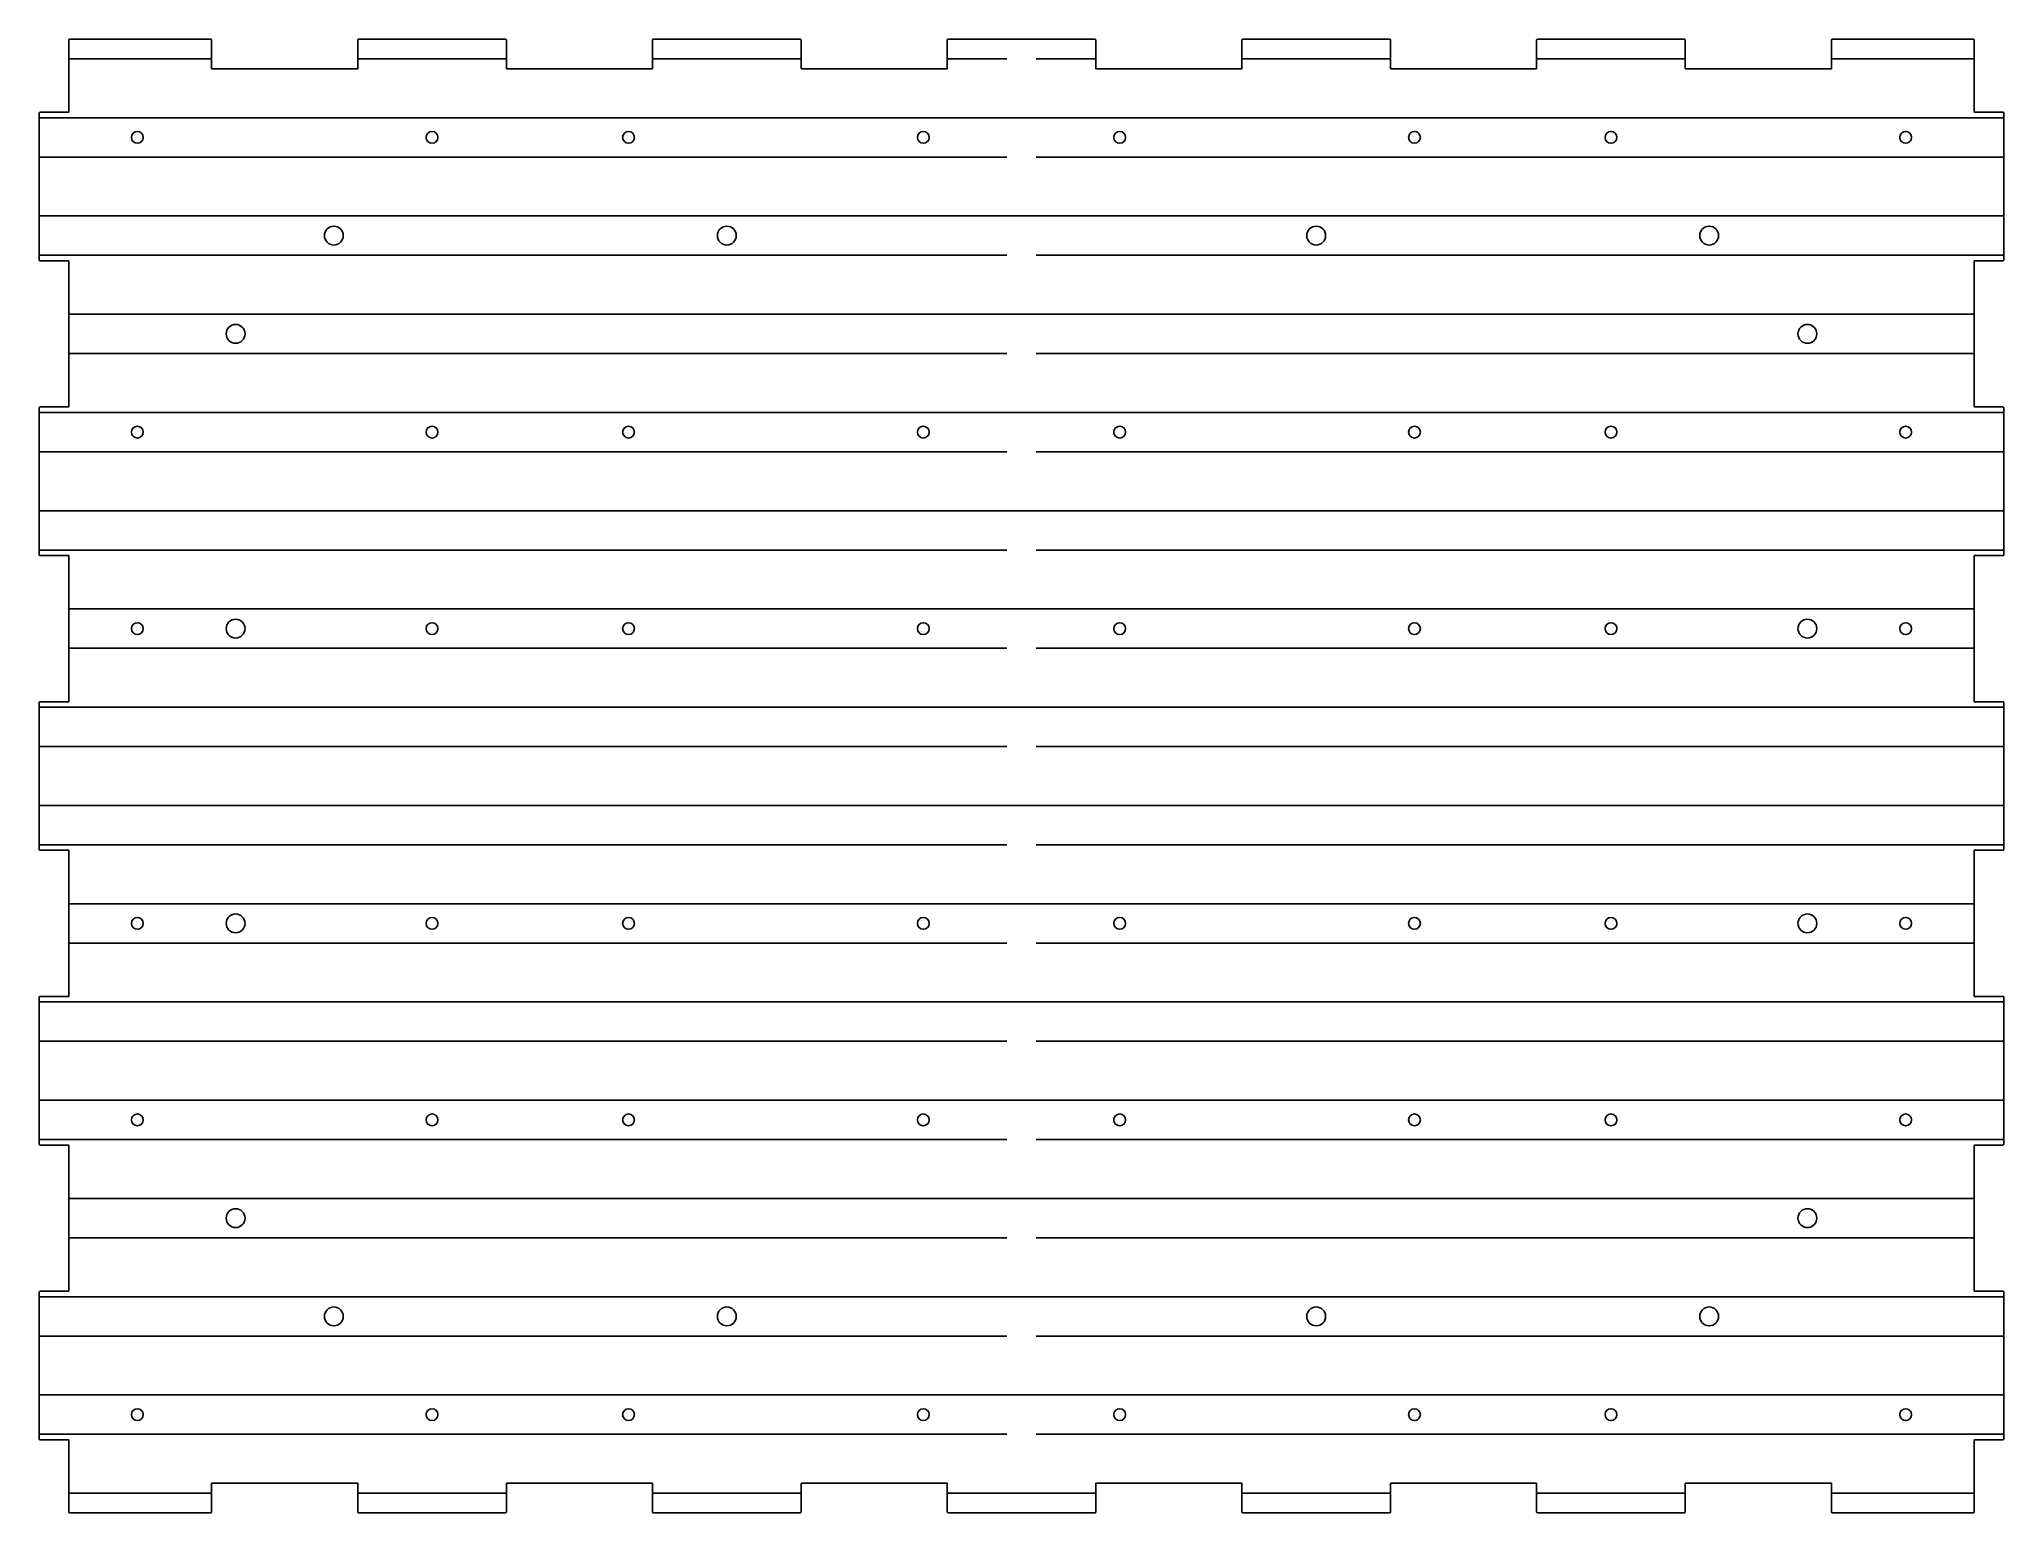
# Model space of a CAD drawing. Header units: millimetres. Extents: x -167 to 167, y -125 to 125.
import ezdxf

# ---------------------------------------------------------------- set-up
doc = ezdxf.new("R2010")
doc.units = ezdxf.units.MM

msp = doc.modelspace()

# ---------------------------------------------------------------- linework, layer by layer
at = {"color": 7, "linetype": 'Continuous', "lineweight": 25}
for p, q in [((-161.63, 124.91), (-161.64, 124.89)), ((-161.64, 124.89), (-161.64, 121.67)), ((-161.62, 124.92), (-161.63, 124.91)), ((-161.61, 124.94), (-161.62, 124.92)), ((-161.6, 124.95), (-161.61, 124.94)), ((-161.56, 124.97), (-161.6, 124.95)), ((-137.48, 124.97), (-161.56, 124.97)), ((-137.46, 124.96), (-137.48, 124.97)), ((-137.45, 124.95), (-137.46, 124.96)), ((-137.43, 124.94), (-137.45, 124.95)), ((-137.42, 124.93), (-137.43, 124.94)), ((-137.4, 124.89), (-137.42, 124.93)), ((-137.4, 121.67), (-137.4, 124.89)), ((-112.59, 124.91), (-112.6, 124.89)), ((-112.6, 124.89), (-112.6, 121.67)), ((-112.58, 124.92), (-112.59, 124.91)), ((-112.57, 124.94), (-112.58, 124.92)), ((-112.56, 124.95), (-112.57, 124.94)), ((-112.52, 124.97), (-112.56, 124.95)), ((-87.48, 124.97), (-112.52, 124.97)), ((-87.46, 124.96), (-87.48, 124.97)), ((-87.45, 124.95), (-87.46, 124.96)), ((-87.43, 124.94), (-87.45, 124.95)), ((-87.42, 124.93), (-87.43, 124.94)), ((-87.4, 124.89), (-87.42, 124.93)), ((-87.4, 121.67), (-87.4, 124.89)), ((-62.59, 124.91), (-62.6, 124.89)), ((-62.6, 124.89), (-62.6, 121.67)), ((-62.58, 124.92), (-62.59, 124.91)), ((-62.57, 124.94), (-62.58, 124.92)), ((-62.56, 124.95), (-62.57, 124.94)), ((-62.52, 124.97), (-62.56, 124.95)), ((-37.48, 124.97), (-62.52, 124.97)), ((-37.46, 124.96), (-37.48, 124.97)), ((-37.45, 124.95), (-37.46, 124.96)), ((-37.43, 124.94), (-37.45, 124.95)), ((-37.42, 124.93), (-37.43, 124.94)), ((-37.4, 124.89), (-37.42, 124.93)), ((-37.4, 121.67), (-37.4, 124.89)), ((-12.59, 124.91), (-12.6, 124.89)), ((-12.6, 124.89), (-12.6, 121.67)), ((-12.58, 124.92), (-12.59, 124.91)), ((-12.57, 124.94), (-12.58, 124.92)), ((-12.56, 124.95), (-12.57, 124.94)), ((-12.52, 124.97), (-12.56, 124.95)), ((12.52, 124.97), (-12.52, 124.97)), ((12.54, 124.96), (12.52, 124.97)), ((12.55, 124.95), (12.54, 124.96)), ((12.57, 124.94), (12.55, 124.95)), ((12.58, 124.93), (12.57, 124.94)), ((12.6, 124.89), (12.58, 124.93)), ((12.6, 121.67), (12.6, 124.89)), ((37.41, 124.91), (37.4, 124.89)), ((37.4, 124.89), (37.4, 121.67)), ((37.42, 124.92), (37.41, 124.91)), ((37.43, 124.94), (37.42, 124.92)), ((37.44, 124.95), (37.43, 124.94)), ((37.48, 124.97), (37.44, 124.95)), ((62.52, 124.97), (37.48, 124.97)), ((62.54, 124.96), (62.52, 124.97)), ((62.55, 124.95), (62.54, 124.96)), ((62.57, 124.94), (62.55, 124.95)), ((62.58, 124.93), (62.57, 124.94)), ((62.6, 124.89), (62.58, 124.93)), ((62.6, 121.67), (62.6, 124.89)), ((87.41, 124.91), (87.4, 124.89)), ((87.4, 124.89), (87.4, 121.67)), ((87.42, 124.92), (87.41, 124.91)), ((87.43, 124.94), (87.42, 124.92)), ((87.44, 124.95), (87.43, 124.94)), ((87.48, 124.97), (87.44, 124.95)), ((112.52, 124.97), (87.48, 124.97)), ((112.54, 124.96), (112.52, 124.97)), ((112.55, 124.95), (112.54, 124.96)), ((112.57, 124.94), (112.55, 124.95)), ((112.58, 124.93), (112.57, 124.94)), ((112.6, 124.89), (112.58, 124.93)), ((112.6, 121.67), (112.6, 124.89)), ((137.41, 124.91), (137.4, 124.89)), ((137.4, 124.89), (137.4, 121.67)), ((137.42, 124.92), (137.41, 124.91)), ((137.43, 124.94), (137.42, 124.92)), ((137.44, 124.95), (137.43, 124.94)), ((137.48, 124.97), (137.44, 124.95)), ((161.56, 124.97), (137.48, 124.97)), ((161.58, 124.96), (161.56, 124.97)), ((161.59, 124.95), (161.58, 124.96)), ((161.61, 124.94), (161.59, 124.95)), ((161.62, 124.93), (161.61, 124.94)), ((161.64, 124.89), (161.62, 124.93)), ((161.64, 121.67), (161.64, 124.89)), ((-137.4, 121.67), (-161.64, 121.67)), ((-161.64, 121.67), (-161.64, 112.6)), ((-137.4, 121.67), (-161.64, 121.67)), ((-137.4, 119.97), (-137.4, 121.67)), ((-87.4, 121.67), (-112.6, 121.67)), ((-112.6, 121.67), (-112.6, 119.97)), ((-87.4, 121.67), (-112.6, 121.67)), ((-87.4, 119.97), (-87.4, 121.67)), ((-37.4, 121.67), (-62.6, 121.67)), ((-62.6, 121.67), (-62.6, 119.97)), ((-37.4, 121.67), (-62.6, 121.67)), ((-37.4, 119.97), (-37.4, 121.67)), ((-2.5, 121.67), (-12.6, 121.67)), ((-2.5, 121.67), (-12.6, 121.67)), ((-12.6, 121.67), (-12.6, 119.97)), ((-2.5, 121.67), (-2.5, 121.67)), ((2.5, 121.67), (12.6, 121.67)), ((2.5, 121.67), (2.5, 121.67)), ((2.5, 121.67), (12.6, 121.67)), ((12.6, 119.97), (12.6, 121.67)), ((62.6, 121.67), (37.4, 121.67)), ((37.4, 121.67), (37.4, 119.97)), ((62.6, 121.67), (37.4, 121.67)), ((62.6, 119.97), (62.6, 121.67)), ((112.6, 121.67), (87.4, 121.67)), ((87.4, 121.67), (87.4, 119.97)), ((112.6, 121.67), (87.4, 121.67)), ((112.6, 119.97), (112.6, 121.67)), ((161.64, 121.67), (137.4, 121.67)), ((137.4, 121.67), (137.4, 119.97)), ((161.64, 121.67), (137.4, 121.67)), ((161.64, 112.6), (161.64, 121.67)), ((-112.6, 119.97), (-137.4, 119.97)), ((-62.6, 119.97), (-87.4, 119.97)), ((-12.6, 119.97), (-37.4, 119.97)), ((37.4, 119.97), (12.6, 119.97)), ((87.4, 119.97), (62.6, 119.97)), ((137.4, 119.97), (112.6, 119.97)), ((-166.63, 112.54), (-166.64, 112.52)), ((-166.64, 112.52), (-166.64, 87.48)), ((-166.62, 112.55), (-166.63, 112.54)), ((-166.61, 112.57), (-166.62, 112.55)), ((-166.6, 112.58), (-166.61, 112.57)), ((-166.56, 112.6), (-166.6, 112.58)), ((-161.64, 112.6), (-166.56, 112.6)), ((-166.54, 111.67), (166.54, 111.67)), ((-166.54, 111.67), (-166.54, 111.67)), ((-166.54, 111.67), (166.54, 111.67)), ((166.56, 112.6), (161.64, 112.6)), ((166.54, 111.67), (166.54, 111.67)), ((166.58, 112.59), (166.56, 112.6)), ((166.59, 112.58), (166.58, 112.59)), ((166.61, 112.57), (166.59, 112.58)), ((166.62, 112.56), (166.61, 112.57)), ((166.64, 112.52), (166.62, 112.56)), ((166.64, 87.48), (166.64, 112.52)), ((-166.54, 105), (-2.5, 105)), ((-166.54, 105), (-166.54, 105)), ((-166.54, 105), (-2.5, 105)), ((-2.5, 105), (-2.5, 105)), ((2.5, 105), (166.54, 105)), ((2.5, 105), (2.5, 105)), ((2.5, 105), (166.54, 105)), ((166.54, 105), (166.54, 105)), ((-166.54, 95), (166.54, 95)), ((-166.54, 95), (-166.54, 95)), ((-166.54, 95), (166.54, 95)), ((166.54, 95), (166.54, 95)), ((-166.64, 87.48), (-166.62, 87.44)), ((-166.62, 87.44), (-166.61, 87.43)), ((-166.61, 87.43), (-166.59, 87.42)), ((-166.59, 87.42), (-166.58, 87.41)), ((-166.58, 87.41), (-166.56, 87.4)), ((-166.56, 87.4), (-161.64, 87.4)), ((-166.54, 88.33), (-2.5, 88.33)), ((-166.54, 88.33), (-166.54, 88.33)), ((-166.54, 88.33), (-2.5, 88.33)), ((-161.64, 87.4), (-161.64, 78.33)), ((-2.5, 88.33), (-2.5, 88.33)), ((2.5, 88.33), (166.54, 88.33)), ((2.5, 88.33), (2.5, 88.33)), ((2.5, 88.33), (166.54, 88.33)), ((161.64, 78.33), (161.64, 87.4)), ((161.64, 87.4), (166.56, 87.4)), ((166.54, 88.33), (166.54, 88.33)), ((166.56, 87.4), (166.6, 87.42)), ((166.6, 87.42), (166.61, 87.43)), ((166.61, 87.43), (166.62, 87.45)), ((166.62, 87.45), (166.63, 87.46)), ((166.63, 87.46), (166.64, 87.48)), ((161.64, 78.33), (-161.64, 78.33)), ((-161.64, 78.33), (-161.64, 71.67)), ((161.64, 78.33), (-161.64, 78.33)), ((161.64, 71.67), (161.64, 78.33)), ((-2.5, 71.67), (-161.64, 71.67)), ((-161.64, 71.67), (-161.64, 62.6)), ((-2.5, 71.67), (-161.64, 71.67)), ((-2.5, 71.67), (-2.5, 71.67)), ((2.5, 71.67), (161.64, 71.67)), ((2.5, 71.67), (2.5, 71.67)), ((2.5, 71.67), (161.64, 71.67)), ((161.64, 62.6), (161.64, 71.67)), ((-166.63, 62.54), (-166.64, 62.52)), ((-166.64, 62.52), (-166.64, 37.48)), ((-166.62, 62.55), (-166.63, 62.54)), ((-166.61, 62.57), (-166.62, 62.55)), ((-166.6, 62.58), (-166.61, 62.57)), ((-166.56, 62.6), (-166.6, 62.58)), ((-161.64, 62.6), (-166.56, 62.6)), ((-166.54, 61.67), (166.54, 61.67)), ((-166.54, 61.67), (-166.54, 61.67)), ((-166.54, 61.67), (166.54, 61.67)), ((166.56, 62.6), (161.64, 62.6)), ((166.54, 61.67), (166.54, 61.67)), ((166.58, 62.59), (166.56, 62.6)), ((166.59, 62.58), (166.58, 62.59)), ((166.61, 62.57), (166.59, 62.58)), ((166.62, 62.56), (166.61, 62.57)), ((166.64, 62.52), (166.62, 62.56)), ((166.64, 37.48), (166.64, 62.52)), ((-166.54, 55), (-2.5, 55)), ((-166.54, 55), (-166.54, 55)), ((-166.54, 55), (-2.5, 55)), ((-2.5, 55), (-2.5, 55)), ((2.5, 55), (166.54, 55)), ((2.5, 55), (2.5, 55)), ((2.5, 55), (166.54, 55)), ((166.54, 55), (166.54, 55)), ((-166.54, 45), (166.54, 45)), ((-166.54, 45), (-166.54, 45)), ((-166.54, 45), (166.54, 45)), ((166.54, 45), (166.54, 45)), ((-166.64, 37.48), (-166.62, 37.44)), ((-166.62, 37.44), (-166.61, 37.43)), ((-166.61, 37.43), (-166.59, 37.42)), ((-166.59, 37.42), (-166.58, 37.41)), ((-166.58, 37.41), (-166.56, 37.4)), ((-166.56, 37.4), (-161.64, 37.4)), ((-166.54, 38.33), (-2.5, 38.33)), ((-166.54, 38.33), (-166.54, 38.33)), ((-166.54, 38.33), (-2.5, 38.33)), ((-161.64, 37.4), (-161.64, 28.33)), ((-2.5, 38.33), (-2.5, 38.33)), ((2.5, 38.33), (166.54, 38.33)), ((2.5, 38.33), (2.5, 38.33)), ((2.5, 38.33), (166.54, 38.33)), ((161.64, 28.33), (161.64, 37.4)), ((161.64, 37.4), (166.56, 37.4)), ((166.54, 38.33), (166.54, 38.33)), ((166.56, 37.4), (166.6, 37.42)), ((166.6, 37.42), (166.61, 37.43)), ((166.61, 37.43), (166.62, 37.45)), ((166.62, 37.45), (166.63, 37.46)), ((166.63, 37.46), (166.64, 37.48)), ((161.64, 28.33), (-161.64, 28.33)), ((161.64, 28.33), (-161.64, 28.33)), ((-161.64, 28.33), (-161.64, 21.67)), ((161.64, 21.67), (161.64, 28.33)), ((-2.5, 21.67), (-161.64, 21.67)), ((-161.64, 21.67), (-161.64, 12.6)), ((-2.5, 21.67), (-161.64, 21.67)), ((-2.5, 21.67), (-2.5, 21.67)), ((2.5, 21.67), (161.64, 21.67)), ((2.5, 21.67), (2.5, 21.67)), ((2.5, 21.67), (161.64, 21.67)), ((161.64, 12.6), (161.64, 21.67)), ((-166.63, 12.54), (-166.64, 12.52)), ((-166.64, 12.52), (-166.64, -12.52)), ((-166.62, 12.55), (-166.63, 12.54)), ((-166.61, 12.57), (-166.62, 12.55)), ((-166.6, 12.58), (-166.61, 12.57)), ((-166.56, 12.6), (-166.6, 12.58)), ((-161.64, 12.6), (-166.56, 12.6)), ((-166.54, 11.67), (166.54, 11.67)), ((-166.54, 11.67), (-166.54, 11.67)), ((-166.54, 11.67), (166.54, 11.67)), ((166.56, 12.6), (161.64, 12.6)), ((166.54, 11.67), (166.54, 11.67)), ((166.58, 12.59), (166.56, 12.6)), ((166.59, 12.58), (166.58, 12.59)), ((166.61, 12.57), (166.59, 12.58)), ((166.62, 12.56), (166.61, 12.57)), ((166.64, 12.52), (166.62, 12.56)), ((166.64, -12.52), (166.64, 12.52)), ((-166.54, 5), (-2.5, 5)), ((-166.54, 5), (-166.54, 5)), ((-166.54, 5), (-2.5, 5)), ((-2.5, 5), (-2.5, 5)), ((2.5, 5), (166.54, 5)), ((2.5, 5), (2.5, 5)), ((2.5, 5), (166.54, 5)), ((166.54, 5), (166.54, 5)), ((-166.54, -5), (166.54, -5)), ((-166.54, -5), (-166.54, -5)), ((-166.54, -5), (166.54, -5)), ((166.54, -5), (166.54, -5)), ((-166.64, -12.52), (-166.62, -12.56)), ((-166.62, -12.56), (-166.61, -12.57)), ((-166.61, -12.57), (-166.59, -12.58)), ((-166.59, -12.58), (-166.58, -12.59)), ((-166.58, -12.59), (-166.56, -12.6)), ((-166.56, -12.6), (-161.64, -12.6)), ((-166.54, -11.67), (-2.5, -11.67)), ((-166.54, -11.67), (-166.54, -11.67)), ((-166.54, -11.67), (-2.5, -11.67)), ((-161.64, -12.6), (-161.64, -21.67)), ((-2.5, -11.67), (-2.5, -11.67)), ((2.5, -11.67), (166.54, -11.67)), ((2.5, -11.67), (2.5, -11.67)), ((2.5, -11.67), (166.54, -11.67)), ((161.64, -21.67), (161.64, -12.6)), ((161.64, -12.6), (166.56, -12.6)), ((166.54, -11.67), (166.54, -11.67)), ((166.56, -12.6), (166.6, -12.58)), ((166.6, -12.58), (166.61, -12.57)), ((166.61, -12.57), (166.62, -12.55)), ((166.62, -12.55), (166.63, -12.54)), ((166.63, -12.54), (166.64, -12.52)), ((161.64, -21.67), (-161.64, -21.67)), ((161.64, -21.67), (-161.64, -21.67)), ((-161.64, -21.67), (-161.64, -28.33)), ((161.64, -28.33), (161.64, -21.67)), ((-2.5, -28.33), (-161.64, -28.33)), ((-2.5, -28.33), (-161.64, -28.33)), ((-161.64, -28.33), (-161.64, -37.4)), ((-2.5, -28.33), (-2.5, -28.33)), ((2.5, -28.33), (161.64, -28.33)), ((2.5, -28.33), (2.5, -28.33)), ((2.5, -28.33), (161.64, -28.33)), ((161.64, -37.4), (161.64, -28.33)), ((-166.63, -37.46), (-166.64, -37.48)), ((-166.64, -37.48), (-166.64, -62.52)), ((-166.62, -37.45), (-166.63, -37.46)), ((-166.61, -37.43), (-166.62, -37.45)), ((-166.6, -37.42), (-166.61, -37.43)), ((-166.56, -37.4), (-166.6, -37.42)), ((-161.64, -37.4), (-166.56, -37.4)), ((-166.54, -38.33), (166.54, -38.33)), ((-166.54, -38.33), (-166.54, -38.33)), ((-166.54, -38.33), (166.54, -38.33)), ((166.56, -37.4), (161.64, -37.4)), ((166.54, -38.33), (166.54, -38.33)), ((166.58, -37.41), (166.56, -37.4)), ((166.59, -37.42), (166.58, -37.41)), ((166.61, -37.43), (166.59, -37.42)), ((166.62, -37.44), (166.61, -37.43)), ((166.64, -37.48), (166.62, -37.44)), ((166.64, -62.52), (166.64, -37.48)), ((-166.54, -45), (-2.5, -45)), ((-166.54, -45), (-166.54, -45)), ((-166.54, -45), (-2.5, -45)), ((-2.5, -45), (-2.5, -45)), ((2.5, -45), (166.54, -45)), ((2.5, -45), (2.5, -45)), ((2.5, -45), (166.54, -45)), ((166.54, -45), (166.54, -45)), ((-166.54, -55), (166.54, -55)), ((-166.54, -55), (-166.54, -55)), ((-166.54, -55), (166.54, -55)), ((166.54, -55), (166.54, -55)), ((-166.64, -62.52), (-166.62, -62.56)), ((-166.62, -62.56), (-166.61, -62.57)), ((-166.61, -62.57), (-166.59, -62.58)), ((-166.59, -62.58), (-166.58, -62.59)), ((-166.58, -62.59), (-166.56, -62.6)), ((-166.56, -62.6), (-161.64, -62.6)), ((-166.54, -61.67), (-2.5, -61.67)), ((-166.54, -61.67), (-166.54, -61.67)), ((-166.54, -61.67), (-2.5, -61.67)), ((-161.64, -62.6), (-161.64, -71.67)), ((-2.5, -61.67), (-2.5, -61.67)), ((2.5, -61.67), (166.54, -61.67)), ((2.5, -61.67), (2.5, -61.67)), ((2.5, -61.67), (166.54, -61.67)), ((161.64, -71.67), (161.64, -62.6)), ((161.64, -62.6), (166.56, -62.6)), ((166.54, -61.67), (166.54, -61.67)), ((166.56, -62.6), (166.6, -62.58)), ((166.6, -62.58), (166.61, -62.57)), ((166.61, -62.57), (166.62, -62.55)), ((166.62, -62.55), (166.63, -62.54)), ((166.63, -62.54), (166.64, -62.52)), ((161.64, -71.67), (-161.64, -71.67)), ((161.64, -71.67), (-161.64, -71.67)), ((-161.64, -71.67), (-161.64, -78.33)), ((161.64, -78.33), (161.64, -71.67)), ((-2.5, -78.33), (-161.64, -78.33)), ((-2.5, -78.33), (-161.64, -78.33)), ((-161.64, -78.33), (-161.64, -87.4)), ((-2.5, -78.33), (-2.5, -78.33)), ((2.5, -78.33), (161.64, -78.33)), ((2.5, -78.33), (2.5, -78.33)), ((2.5, -78.33), (161.64, -78.33)), ((161.64, -87.4), (161.64, -78.33)), ((-166.63, -87.46), (-166.64, -87.48)), ((-166.64, -87.48), (-166.64, -112.52)), ((-166.62, -87.45), (-166.63, -87.46)), ((-166.61, -87.43), (-166.62, -87.45)), ((-166.6, -87.42), (-166.61, -87.43)), ((-166.56, -87.4), (-166.6, -87.42)), ((-161.64, -87.4), (-166.56, -87.4)), ((-166.54, -88.33), (166.54, -88.33)), ((-166.54, -88.33), (-166.54, -88.33)), ((-166.54, -88.33), (166.54, -88.33)), ((166.56, -87.4), (161.64, -87.4)), ((166.54, -88.33), (166.54, -88.33)), ((166.58, -87.41), (166.56, -87.4)), ((166.59, -87.42), (166.58, -87.41)), ((166.61, -87.43), (166.59, -87.42)), ((166.62, -87.44), (166.61, -87.43)), ((166.64, -87.48), (166.62, -87.44)), ((166.64, -112.52), (166.64, -87.48)), ((-166.54, -95), (-2.5, -95)), ((-166.54, -95), (-166.54, -95)), ((-166.54, -95), (-2.5, -95)), ((-2.5, -95), (-2.5, -95)), ((2.5, -95), (166.54, -95)), ((2.5, -95), (2.5, -95)), ((2.5, -95), (166.54, -95)), ((166.54, -95), (166.54, -95)), ((-166.54, -105), (166.54, -105)), ((-166.54, -105), (-166.54, -105)), ((-166.54, -105), (166.54, -105)), ((166.54, -105), (166.54, -105)), ((-166.64, -112.52), (-166.62, -112.56)), ((-166.62, -112.56), (-166.61, -112.57)), ((-166.61, -112.57), (-166.59, -112.58)), ((-166.59, -112.58), (-166.58, -112.59)), ((-166.58, -112.59), (-166.56, -112.6)), ((-166.56, -112.6), (-161.64, -112.6)), ((-166.54, -111.67), (-2.5, -111.67)), ((-166.54, -111.67), (-166.54, -111.67)), ((-166.54, -111.67), (-2.5, -111.67)), ((-161.64, -112.6), (-161.64, -121.67)), ((-2.5, -111.67), (-2.5, -111.67)), ((2.5, -111.67), (166.54, -111.67)), ((2.5, -111.67), (2.5, -111.67)), ((2.5, -111.67), (166.54, -111.67)), ((161.64, -121.67), (161.64, -112.6)), ((161.64, -112.6), (166.56, -112.6)), ((166.54, -111.67), (166.54, -111.67)), ((166.56, -112.6), (166.6, -112.58)), ((166.6, -112.58), (166.61, -112.57)), ((166.61, -112.57), (166.62, -112.55)), ((166.62, -112.55), (166.63, -112.54)), ((166.63, -112.54), (166.64, -112.52)), ((-137.4, -121.67), (-137.4, -119.97)), ((-137.4, -119.97), (-112.6, -119.97)), ((-112.6, -119.97), (-112.6, -121.67)), ((-87.4, -121.67), (-87.4, -119.97)), ((-87.4, -119.97), (-62.6, -119.97)), ((-62.6, -119.97), (-62.6, -121.67)), ((-37.4, -121.67), (-37.4, -119.97)), ((-37.4, -119.97), (-12.6, -119.97)), ((-12.6, -119.97), (-12.6, -121.67)), ((12.6, -121.67), (12.6, -119.97)), ((12.6, -119.97), (37.4, -119.97)), ((37.4, -119.97), (37.4, -121.67)), ((62.6, -121.67), (62.6, -119.97)), ((62.6, -119.97), (87.4, -119.97)), ((87.4, -119.97), (87.4, -121.67)), ((112.6, -121.67), (112.6, -119.97)), ((112.6, -119.97), (137.4, -119.97)), ((137.4, -119.97), (137.4, -121.67)), ((-137.4, -121.67), (-161.64, -121.67)), ((-137.4, -121.67), (-161.64, -121.67)), ((-161.64, -121.67), (-161.64, -124.89)), ((-137.4, -124.89), (-137.4, -121.67)), ((-87.4, -121.67), (-112.6, -121.67)), ((-87.4, -121.67), (-112.6, -121.67)), ((-112.6, -121.67), (-112.6, -124.89)), ((-87.4, -124.89), (-87.4, -121.67)), ((-37.4, -121.67), (-62.6, -121.67)), ((-37.4, -121.67), (-62.6, -121.67)), ((-62.6, -121.67), (-62.6, -124.89)), ((-37.4, -124.89), (-37.4, -121.67)), ((12.6, -121.67), (-12.6, -121.67)), ((12.6, -121.67), (-12.6, -121.67)), ((-12.6, -121.67), (-12.6, -124.89)), ((12.6, -124.89), (12.6, -121.67)), ((62.6, -121.67), (37.4, -121.67)), ((62.6, -121.67), (37.4, -121.67)), ((37.4, -121.67), (37.4, -124.89)), ((62.6, -124.89), (62.6, -121.67)), ((112.6, -121.67), (87.4, -121.67)), ((112.6, -121.67), (87.4, -121.67)), ((87.4, -121.67), (87.4, -124.89)), ((112.6, -124.89), (112.6, -121.67)), ((161.64, -121.67), (137.4, -121.67)), ((161.64, -121.67), (137.4, -121.67)), ((137.4, -121.67), (137.4, -124.89)), ((161.64, -124.89), (161.64, -121.67)), ((-161.64, -124.89), (-161.62, -124.93)), ((-161.62, -124.93), (-161.61, -124.94)), ((-161.61, -124.94), (-161.59, -124.95)), ((-161.59, -124.95), (-161.58, -124.96)), ((-161.58, -124.96), (-161.56, -124.97)), ((-161.56, -124.97), (-137.48, -124.97)), ((-137.48, -124.97), (-137.44, -124.95)), ((-137.44, -124.95), (-137.43, -124.94)), ((-137.43, -124.94), (-137.42, -124.92)), ((-137.42, -124.92), (-137.41, -124.91)), ((-137.41, -124.91), (-137.4, -124.89)), ((-112.6, -124.89), (-112.58, -124.93)), ((-112.58, -124.93), (-112.57, -124.94)), ((-112.57, -124.94), (-112.55, -124.95)), ((-112.55, -124.95), (-112.54, -124.96)), ((-112.54, -124.96), (-112.52, -124.97)), ((-112.52, -124.97), (-87.48, -124.97)), ((-87.48, -124.97), (-87.44, -124.95)), ((-87.44, -124.95), (-87.43, -124.94)), ((-87.43, -124.94), (-87.42, -124.92)), ((-87.42, -124.92), (-87.41, -124.91)), ((-87.41, -124.91), (-87.4, -124.89)), ((-62.6, -124.89), (-62.58, -124.93)), ((-62.58, -124.93), (-62.57, -124.94)), ((-62.57, -124.94), (-62.55, -124.95)), ((-62.55, -124.95), (-62.54, -124.96)), ((-62.54, -124.96), (-62.52, -124.97)), ((-62.52, -124.97), (-37.48, -124.97)), ((-37.48, -124.97), (-37.44, -124.95)), ((-37.44, -124.95), (-37.43, -124.94)), ((-37.43, -124.94), (-37.42, -124.92)), ((-37.42, -124.92), (-37.41, -124.91)), ((-37.41, -124.91), (-37.4, -124.89)), ((-12.6, -124.89), (-12.58, -124.93)), ((-12.58, -124.93), (-12.57, -124.94)), ((-12.57, -124.94), (-12.55, -124.95)), ((-12.55, -124.95), (-12.54, -124.96)), ((-12.54, -124.96), (-12.52, -124.97)), ((-12.52, -124.97), (12.52, -124.97)), ((12.52, -124.97), (12.56, -124.95)), ((12.56, -124.95), (12.57, -124.94)), ((12.57, -124.94), (12.58, -124.92)), ((12.58, -124.92), (12.59, -124.91)), ((12.59, -124.91), (12.6, -124.89)), ((37.4, -124.89), (37.42, -124.93)), ((37.42, -124.93), (37.43, -124.94)), ((37.43, -124.94), (37.45, -124.95)), ((37.45, -124.95), (37.46, -124.96)), ((37.46, -124.96), (37.48, -124.97)), ((37.48, -124.97), (62.52, -124.97)), ((62.52, -124.97), (62.56, -124.95)), ((62.56, -124.95), (62.57, -124.94)), ((62.57, -124.94), (62.58, -124.92)), ((62.58, -124.92), (62.59, -124.91)), ((62.59, -124.91), (62.6, -124.89)), ((87.4, -124.89), (87.42, -124.93)), ((87.42, -124.93), (87.43, -124.94)), ((87.43, -124.94), (87.45, -124.95)), ((87.45, -124.95), (87.46, -124.96)), ((87.46, -124.96), (87.48, -124.97)), ((87.48, -124.97), (112.52, -124.97)), ((112.52, -124.97), (112.56, -124.95)), ((112.56, -124.95), (112.57, -124.94)), ((112.57, -124.94), (112.58, -124.92)), ((112.58, -124.92), (112.59, -124.91)), ((112.59, -124.91), (112.6, -124.89)), ((137.4, -124.89), (137.42, -124.93)), ((137.42, -124.93), (137.43, -124.94)), ((137.43, -124.94), (137.45, -124.95)), ((137.45, -124.95), (137.46, -124.96)), ((137.46, -124.96), (137.48, -124.97)), ((137.48, -124.97), (161.56, -124.97)), ((161.56, -124.97), (161.6, -124.95)), ((161.6, -124.95), (161.61, -124.94)), ((161.61, -124.94), (161.62, -124.92)), ((161.62, -124.92), (161.63, -124.91)), ((161.63, -124.91), (161.64, -124.89))]:
    msp.add_line(p, q, dxfattribs=at)
for centre, radius in [((-150, 108.33), 1), ((-100, 108.33), 1), ((-66.67, 108.33), 1), ((-16.67, 108.33), 1), ((16.67, 108.33), 1), ((66.67, 108.33), 1), ((100, 108.33), 1), ((150, 108.33), 1), ((-116.67, 91.67), 1.6), ((-50, 91.67), 1.6), ((50, 91.67), 1.6), ((116.67, 91.67), 1.6), ((-133.33, 75), 1.6), ((133.33, 75), 1.6), ((-150, 58.33), 1), ((-100, 58.33), 1), ((-66.67, 58.33), 1), ((-16.67, 58.33), 1), ((16.67, 58.33), 1), ((66.67, 58.33), 1), ((100, 58.33), 1), ((150, 58.33), 1), ((-150, 25), 1), ((-133.33, 25), 1.6), ((-100, 25), 1), ((-66.67, 25), 1), ((-16.67, 25), 1), ((16.67, 25), 1), ((66.67, 25), 1), ((100, 25), 1), ((133.33, 25), 1.6), ((150, 25), 1), ((-150, -25), 1), ((-133.33, -25), 1.6), ((-100, -25), 1), ((-66.67, -25), 1), ((-16.67, -25), 1), ((16.67, -25), 1), ((66.67, -25), 1), ((100, -25), 1), ((133.33, -25), 1.6), ((150, -25), 1), ((-150, -58.33), 1), ((-100, -58.33), 1), ((-66.67, -58.33), 1), ((-16.67, -58.33), 1), ((16.67, -58.33), 1), ((66.67, -58.33), 1), ((100, -58.33), 1), ((150, -58.33), 1), ((-133.33, -75), 1.6), ((133.33, -75), 1.6), ((-116.67, -91.67), 1.6), ((-50, -91.67), 1.6), ((50, -91.67), 1.6), ((116.67, -91.67), 1.6), ((-150, -108.33), 1), ((-100, -108.33), 1), ((-66.67, -108.33), 1), ((-16.67, -108.33), 1), ((16.67, -108.33), 1), ((66.67, -108.33), 1), ((100, -108.33), 1), ((150, -108.33), 1)]:
    msp.add_circle(centre, radius, dxfattribs=at)

doc.saveas('drawing.dxf')
